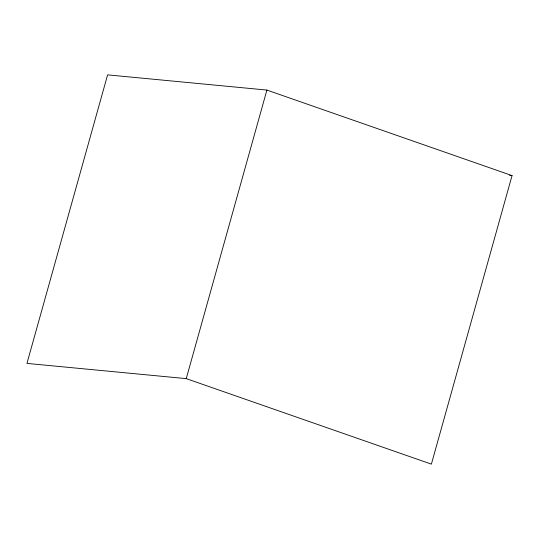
<?xml version="1.0" encoding="UTF-8"?>
<svg xmlns="http://www.w3.org/2000/svg" width="539" height="539" viewBox="0 0 539 539"><rect width="100%" height="100%" fill="white"/><g stroke="black" fill="none" stroke-linecap="round" stroke-linejoin="round"><path stroke-width="0.81" d="M186.245 378.627L266.906 90.074L512.05 175.593L431.389 464.14L186.245 378.627L26.95 363.407L107.611 74.86L266.906 90.074M509.55 175.35L512.05 175.593"/></g></svg>
